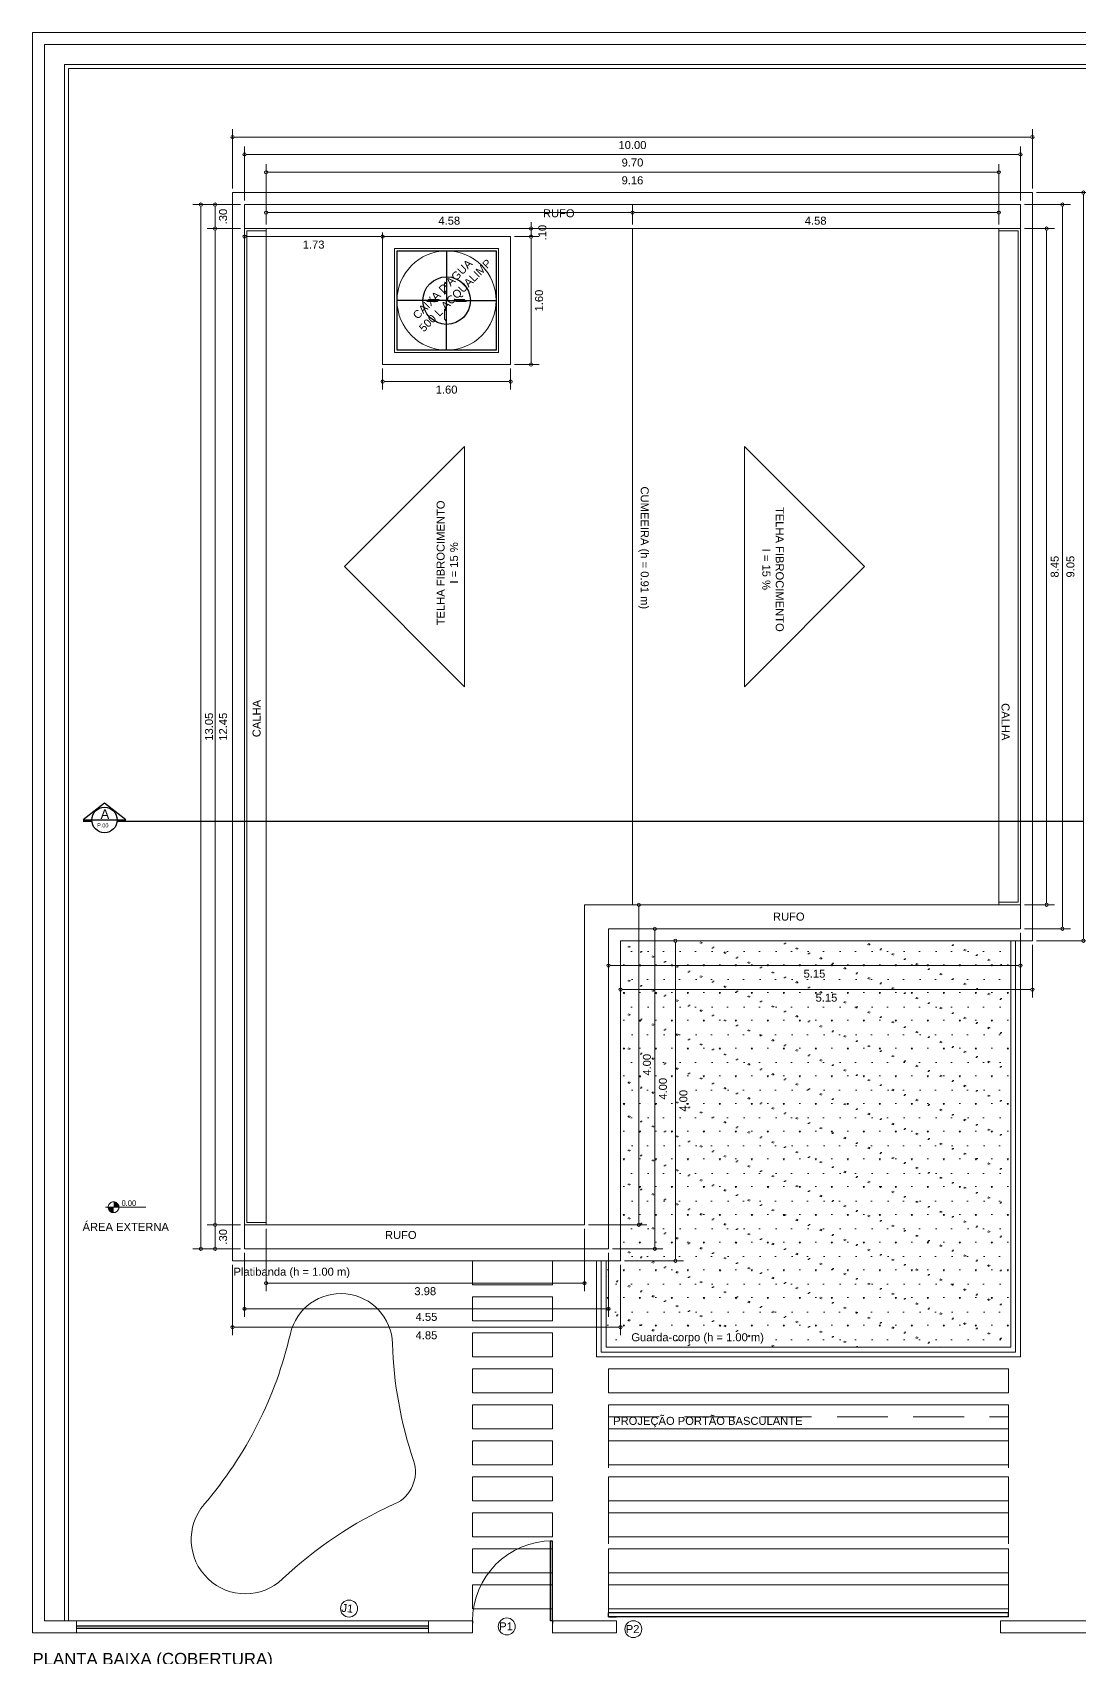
# Model space of a CAD drawing. Header units: millimetres. Extents: x 13 to 97.1, y 11.9 to 71.3.
# Drawn here: x 55.72 to 68.8, y 32.06 to 52.36 of the extents above; entities that cross this region are included whole.
import ezdxf

# ---------------------------------------------------------------- set-up
doc = ezdxf.new("R2010")
doc.units = ezdxf.units.MM
doc.linetypes.add('JIS_02_2.0', pattern=[3, 2, -1])
doc.linetypes.add('TRACEJADA', pattern=[19.05, 12.7, -6.35])
for name, color, linetype, lineweight in [('COTAS', 7, 'Continuous', 13), ('JANELA', 2, 'Continuous', 25), ('PEITORIL', 4, 'Continuous', 15), ('PORTA', 1, 'Continuous', 25), ('PORTAS', 1, 'Continuous', 25), ('PROJEÇÃO', 7, 'TRACEJADA', 15), ('TELHAS', 5, 'Continuous', 20), ('TEXTO AMBIENTE', 7, 'Continuous', 30), ('TEXTO TÍTULO', 7, 'Continuous', 40), ('TRAÇO FINO', 7, 'Continuous', 13)]:
    doc.layers.add(name, color=color, linetype=linetype, lineweight=lineweight)
doc.layers.add('LINHA DE CORTE', color=2, linetype='Continuous')
doc.styles.add('Annotative', font='arial.ttf')
doc.styles.get("Standard").update_dxf_attribs({"font": 'arial.ttf'})
doc.styles.add('STYLE2', font='stylu.ttf', dxfattribs={"height": 0.05})
doc.styles.add('STYLUS', font='stylu.ttf')
doc.dimstyles.new('Cota Projetos Arquitetônicos', dxfattribs={"dimtxt": 0.1, "dimasz": 0.04, "dimexe": 0.1, "dimexo": 0.05, "dimgap": 0.05, "dimtad": 4, "dimzin": 4, "dimdsep": 46, "dimtxsty": 'Standard', "dimblk": 'DOTBLANK', "dimcen": 0.09, "dimclrd": 7, "dimclre": 7, "dimclrt": 7, "dimadec": 0, "dimazin": 0, "dimtfac": 1, "dimtmove": 2, "dimatfit": 3, "dimfxl": 1, "dimtolj": 1, "dimtzin": 0, "dimlwd": 13, "dimlwe": 13, "dimarcsym": 0})

# ---------------------------------------------------------------- blocks, each defined once
blk = doc.blocks.new('símblo de nivel_PLANTA')
h = blk.add_hatch(color=256)
h.paths.add_polyline_path([(0, 0.331), (0, 0.264), (0.068, 0.264, 0.414214)])
h.paths.add_polyline_path([(0, 0.264), (-0.068, 0.264, 0.414214), (0, 0.196)])
for p, q in [((-0.1, 0.264), (0.403, 0.264)), ((-0.068, 0.264), (0.246, 0.264)), ((-0.068, 0.264), (0.246, 0.264))]:
    blk.add_line(p, q)
blk.add_circle((0, 0.264), 0.0675)
at = {"style": 'STYLUS'}
blk.add_text('0.00', height=0.07, dxfattribs=at).set_placement((0.101, 0.28))
blk = doc.blocks.new('_DotBlank')
at = {"color": 0, "linetype": 'ByBlock', "lineweight": -2}
blk.add_line((-0.5, 0), (-1, 0), dxfattribs=at)
blk.add_circle((0, 0), 0.5, dxfattribs=at)
blk = doc.blocks.new('*D368')
at = {"layer": 'COTAS', "color": 7, "linetype": 'Continuous', "lineweight": 13, "transparency": 16777216}
for p, q in [((68.266, 50.363), (68.952, 50.363)), ((68.852, 50.323), (68.852, 41.053)), ((68.266, 41.013), (68.952, 41.013))]:
    blk.add_line(p, q, dxfattribs=at)
at = {"layer": 'Defpoints', "color": 0, "transparency": 16777216}
for p in [(68.216, 50.363), (68.216, 41.013), (68.852, 41.013)]:
    blk.add_point(p, dxfattribs=at)
at = {"layer": 'COTAS', "color": 7, "lineweight": 13, "transparency": 16777216, "xscale": 0.04, "yscale": 0.04, "zscale": 0.04}
for p, rotation in [((68.852, 50.363), 90), ((68.852, 41.013), 270)]:
    blk.add_blockref('_DotBlank', p, dxfattribs=dict(at, rotation=rotation))
at = {"layer": 'COTAS', "color": 7, "transparency": 16777216, "insert": (68.953, 45.688), "char_height": 0.1, "attachment_point": 5, "rotation": 90}
blk.add_mtext('\\A1;9.35', dxfattribs=at)
blk = doc.blocks.new('*D369')
at = {"layer": 'COTAS', "color": 7, "linetype": 'Continuous', "lineweight": 13, "transparency": 16777216}
for p, q in [((68.116, 50.213), (68.69, 50.213)), ((68.59, 41.203), (68.59, 50.173)), ((68.116, 41.163), (68.69, 41.163))]:
    blk.add_line(p, q, dxfattribs=at)
at = {"layer": 'Defpoints', "color": 0, "transparency": 16777216}
for p in [(68.066, 50.213), (68.59, 50.213), (68.066, 41.163)]:
    blk.add_point(p, dxfattribs=at)
at = {"layer": 'COTAS', "color": 7, "lineweight": 13, "transparency": 16777216, "xscale": 0.04, "yscale": 0.04, "zscale": 0.04}
for p, rotation in [((68.59, 50.213), 90), ((68.59, 41.163), 270)]:
    blk.add_blockref('_DotBlank', p, dxfattribs=dict(at, rotation=rotation))
at = {"layer": 'COTAS', "color": 7, "transparency": 16777216, "insert": (68.691, 45.688), "char_height": 0.1, "attachment_point": 5, "rotation": 90}
blk.add_mtext('\\A1;9.05', dxfattribs=at)
blk = doc.blocks.new('*D370')
at = {"layer": 'COTAS', "color": 7, "linetype": 'Continuous', "lineweight": 13, "transparency": 16777216}
for p, q in [((58.636, 49.963), (58.636, 50.716)), ((58.676, 50.616), (67.756, 50.616)), ((67.796, 49.963), (67.796, 50.716))]:
    blk.add_line(p, q, dxfattribs=at)
at = {"layer": 'Defpoints', "color": 0, "transparency": 16777216}
for p in [(67.796, 50.616), (58.636, 49.913), (67.796, 49.913)]:
    blk.add_point(p, dxfattribs=at)
at = {"layer": 'COTAS', "color": 7, "lineweight": 13, "transparency": 16777216, "xscale": 0.04, "yscale": 0.04, "zscale": 0.04, "rotation": 180}
blk.add_blockref('_DotBlank', (58.636, 50.616), dxfattribs=at)
at = {"layer": 'COTAS', "color": 7, "lineweight": 13, "transparency": 16777216, "xscale": 0.04, "yscale": 0.04, "zscale": 0.04}
blk.add_blockref('_DotBlank', (67.796, 50.616), dxfattribs=at)
at = {"layer": 'COTAS', "color": 7, "transparency": 16777216, "insert": (63.216, 50.515), "char_height": 0.1, "attachment_point": 5}
blk.add_mtext('\\A1;9.16', dxfattribs=at)
blk = doc.blocks.new('*D371')
at = {"layer": 'COTAS', "color": 7, "linetype": 'Continuous', "lineweight": 13, "transparency": 16777216}
for p, q in [((58.366, 50.263), (58.366, 50.94)), ((68.026, 50.84), (58.406, 50.84)), ((68.066, 50.263), (68.066, 50.94))]:
    blk.add_line(p, q, dxfattribs=at)
at = {"layer": 'Defpoints', "color": 0, "transparency": 16777216}
for p in [(58.366, 50.84), (58.366, 50.213), (68.066, 50.213)]:
    blk.add_point(p, dxfattribs=at)
at = {"layer": 'COTAS', "color": 7, "lineweight": 13, "transparency": 16777216, "xscale": 0.04, "yscale": 0.04, "zscale": 0.04, "rotation": 180}
blk.add_blockref('_DotBlank', (58.366, 50.84), dxfattribs=at)
at = {"layer": 'COTAS', "color": 7, "lineweight": 13, "transparency": 16777216, "xscale": 0.04, "yscale": 0.04, "zscale": 0.04}
blk.add_blockref('_DotBlank', (68.066, 50.84), dxfattribs=at)
at = {"layer": 'COTAS', "color": 7, "transparency": 16777216, "insert": (63.216, 50.738), "char_height": 0.1, "attachment_point": 5}
blk.add_mtext('\\A1;9.70', dxfattribs=at)
blk = doc.blocks.new('*D372')
at = {"layer": 'COTAS', "color": 7, "linetype": 'Continuous', "lineweight": 13, "transparency": 16777216}
for p, q in [((58.216, 50.413), (58.216, 51.157)), ((58.256, 51.057), (68.176, 51.057)), ((68.216, 50.413), (68.216, 51.157))]:
    blk.add_line(p, q, dxfattribs=at)
at = {"layer": 'Defpoints', "color": 0, "transparency": 16777216}
for p in [(68.216, 51.057), (58.216, 50.363), (68.216, 50.363)]:
    blk.add_point(p, dxfattribs=at)
at = {"layer": 'COTAS', "color": 7, "lineweight": 13, "transparency": 16777216, "xscale": 0.04, "yscale": 0.04, "zscale": 0.04, "rotation": 180}
blk.add_blockref('_DotBlank', (58.216, 51.057), dxfattribs=at)
at = {"layer": 'COTAS', "color": 7, "lineweight": 13, "transparency": 16777216, "xscale": 0.04, "yscale": 0.04, "zscale": 0.04}
blk.add_blockref('_DotBlank', (68.216, 51.057), dxfattribs=at)
at = {"layer": 'COTAS', "color": 7, "transparency": 16777216, "insert": (63.216, 50.956), "char_height": 0.1, "attachment_point": 5}
blk.add_mtext('\\A1;10.00', dxfattribs=at)
blk = doc.blocks.new('*D373')
at = {"layer": 'COTAS', "color": 7, "linetype": 'Continuous', "lineweight": 13, "transparency": 16777216}
for p, q in [((58.316, 50.213), (57.898, 50.213)), ((57.998, 49.953), (57.998, 50.173)), ((58.316, 49.913), (57.898, 49.913))]:
    blk.add_line(p, q, dxfattribs=at)
at = {"layer": 'Defpoints', "color": 0, "transparency": 16777216}
for p in [(57.998, 50.213), (58.366, 50.213), (58.366, 49.913)]:
    blk.add_point(p, dxfattribs=at)
at = {"layer": 'COTAS', "color": 7, "lineweight": 13, "transparency": 16777216, "xscale": 0.04, "yscale": 0.04, "zscale": 0.04}
for p, rotation in [((57.998, 50.213), 90), ((57.998, 49.913), 270)]:
    blk.add_blockref('_DotBlank', p, dxfattribs=dict(at, rotation=rotation))
at = {"layer": 'COTAS', "color": 7, "transparency": 16777216, "insert": (58.099, 50.063), "char_height": 0.1, "attachment_point": 5, "rotation": 90}
blk.add_mtext('\\A1;.30', dxfattribs=at)
blk = doc.blocks.new('*D374')
at = {"layer": 'COTAS', "color": 7, "linetype": 'Continuous', "lineweight": 13, "transparency": 16777216}
for p, q in [((58.316, 50.213), (57.721, 50.213)), ((57.821, 50.173), (57.821, 37.203)), ((58.316, 37.163), (57.721, 37.163))]:
    blk.add_line(p, q, dxfattribs=at)
at = {"layer": 'Defpoints', "color": 0, "transparency": 16777216}
for p in [(58.366, 50.213), (57.821, 37.163), (58.366, 37.163)]:
    blk.add_point(p, dxfattribs=at)
at = {"layer": 'COTAS', "color": 7, "lineweight": 13, "transparency": 16777216, "xscale": 0.04, "yscale": 0.04, "zscale": 0.04}
for p, rotation in [((57.821, 50.213), 90), ((57.821, 37.163), 270)]:
    blk.add_blockref('_DotBlank', p, dxfattribs=dict(at, rotation=rotation))
at = {"layer": 'COTAS', "color": 7, "transparency": 16777216, "insert": (57.923, 43.688), "char_height": 0.1, "attachment_point": 5, "rotation": 90}
blk.add_mtext('\\A1;13.05', dxfattribs=at)
blk = doc.blocks.new('*D375')
at = {"layer": 'COTAS', "color": 7, "linetype": 'Continuous', "lineweight": 13, "transparency": 16777216}
for p, q in [((58.316, 49.913), (57.898, 49.913)), ((57.998, 49.873), (57.998, 37.503)), ((58.316, 37.463), (57.898, 37.463))]:
    blk.add_line(p, q, dxfattribs=at)
at = {"layer": 'Defpoints', "color": 0, "transparency": 16777216}
for p in [(58.366, 49.913), (57.998, 37.463), (58.366, 37.463)]:
    blk.add_point(p, dxfattribs=at)
at = {"layer": 'COTAS', "color": 7, "lineweight": 13, "transparency": 16777216, "xscale": 0.04, "yscale": 0.04, "zscale": 0.04}
for p, rotation in [((57.998, 49.913), 90), ((57.998, 37.463), 270)]:
    blk.add_blockref('_DotBlank', p, dxfattribs=dict(at, rotation=rotation))
at = {"layer": 'COTAS', "color": 7, "transparency": 16777216, "insert": (58.099, 43.688), "char_height": 0.1, "attachment_point": 5, "rotation": 90}
blk.add_mtext('\\A1;12.45', dxfattribs=at)
blk = doc.blocks.new('*D376')
at = {"layer": 'COTAS', "color": 7, "linetype": 'Continuous', "lineweight": 13, "transparency": 16777216}
for p, q in [((58.316, 37.463), (57.898, 37.463)), ((57.998, 37.423), (57.998, 37.203)), ((58.316, 37.163), (57.898, 37.163))]:
    blk.add_line(p, q, dxfattribs=at)
at = {"layer": 'Defpoints', "color": 0, "transparency": 16777216}
for p in [(58.366, 37.463), (57.998, 37.163), (58.366, 37.163)]:
    blk.add_point(p, dxfattribs=at)
at = {"layer": 'COTAS', "color": 7, "lineweight": 13, "transparency": 16777216, "xscale": 0.04, "yscale": 0.04, "zscale": 0.04}
for p, rotation in [((57.998, 37.463), 90), ((57.998, 37.163), 270)]:
    blk.add_blockref('_DotBlank', p, dxfattribs=dict(at, rotation=rotation))
at = {"layer": 'COTAS', "color": 7, "transparency": 16777216, "insert": (58.099, 37.313), "char_height": 0.1, "attachment_point": 5, "rotation": 90}
blk.add_mtext('\\A1;.30', dxfattribs=at)
blk = doc.blocks.new('*D377')
at = {"layer": 'COTAS', "color": 7, "linetype": 'Continuous', "lineweight": 13, "transparency": 16777216}
for p, q in [((58.636, 37.413), (58.636, 36.634)), ((62.616, 37.413), (62.616, 36.634)), ((58.676, 36.734), (62.576, 36.734))]:
    blk.add_line(p, q, dxfattribs=at)
at = {"layer": 'Defpoints', "color": 0, "transparency": 16777216}
for p in [(58.636, 37.463), (62.616, 37.463), (62.616, 36.734)]:
    blk.add_point(p, dxfattribs=at)
at = {"layer": 'COTAS', "color": 7, "lineweight": 13, "transparency": 16777216, "xscale": 0.04, "yscale": 0.04, "zscale": 0.04, "rotation": 180}
blk.add_blockref('_DotBlank', (58.636, 36.734), dxfattribs=at)
at = {"layer": 'COTAS', "color": 7, "lineweight": 13, "transparency": 16777216, "xscale": 0.04, "yscale": 0.04, "zscale": 0.04}
blk.add_blockref('_DotBlank', (62.616, 36.734), dxfattribs=at)
at = {"layer": 'COTAS', "color": 7, "transparency": 16777216, "insert": (60.626, 36.633), "char_height": 0.1, "attachment_point": 5}
blk.add_mtext('\\A1;3.98', dxfattribs=at)
blk = doc.blocks.new('*D378')
at = {"layer": 'COTAS', "color": 7, "linetype": 'Continuous', "lineweight": 13, "transparency": 16777216}
for p, q in [((58.366, 37.113), (58.366, 36.313)), ((62.916, 37.113), (62.916, 36.313)), ((58.406, 36.413), (62.876, 36.413))]:
    blk.add_line(p, q, dxfattribs=at)
at = {"layer": 'Defpoints', "color": 0, "transparency": 16777216}
for p in [(58.366, 37.163), (62.916, 37.163), (62.916, 36.413)]:
    blk.add_point(p, dxfattribs=at)
at = {"layer": 'COTAS', "color": 7, "lineweight": 13, "transparency": 16777216, "xscale": 0.04, "yscale": 0.04, "zscale": 0.04, "rotation": 180}
blk.add_blockref('_DotBlank', (58.366, 36.413), dxfattribs=at)
at = {"layer": 'COTAS', "color": 7, "lineweight": 13, "transparency": 16777216, "xscale": 0.04, "yscale": 0.04, "zscale": 0.04}
blk.add_blockref('_DotBlank', (62.916, 36.413), dxfattribs=at)
at = {"layer": 'COTAS', "color": 7, "transparency": 16777216, "insert": (60.641, 36.312), "char_height": 0.1, "attachment_point": 5}
blk.add_mtext('\\A1;4.55', dxfattribs=at)
blk = doc.blocks.new('*D379')
at = {"layer": 'COTAS', "color": 7, "linetype": 'Continuous', "lineweight": 13, "transparency": 16777216}
for p, q in [((58.216, 36.963), (58.216, 36.083)), ((63.066, 36.963), (63.066, 36.083)), ((58.256, 36.183), (63.026, 36.183))]:
    blk.add_line(p, q, dxfattribs=at)
at = {"layer": 'Defpoints', "color": 0, "transparency": 16777216}
for p in [(58.216, 37.013), (63.066, 37.013), (63.066, 36.183)]:
    blk.add_point(p, dxfattribs=at)
at = {"layer": 'COTAS', "color": 7, "lineweight": 13, "transparency": 16777216, "xscale": 0.04, "yscale": 0.04, "zscale": 0.04, "rotation": 180}
blk.add_blockref('_DotBlank', (58.216, 36.183), dxfattribs=at)
at = {"layer": 'COTAS', "color": 7, "lineweight": 13, "transparency": 16777216, "xscale": 0.04, "yscale": 0.04, "zscale": 0.04}
blk.add_blockref('_DotBlank', (63.066, 36.183), dxfattribs=at)
at = {"layer": 'COTAS', "color": 7, "transparency": 16777216, "insert": (60.641, 36.082), "char_height": 0.1, "attachment_point": 5}
blk.add_mtext('\\A1;4.85', dxfattribs=at)
blk = doc.blocks.new('*D380')
at = {"layer": 'COTAS', "color": 7, "linetype": 'Continuous', "lineweight": 13, "transparency": 16777216}
for p, q in [((62.666, 41.463), (63.396, 41.463)), ((63.296, 41.423), (63.296, 37.503)), ((62.666, 37.463), (63.396, 37.463))]:
    blk.add_line(p, q, dxfattribs=at)
at = {"layer": 'Defpoints', "color": 0, "transparency": 16777216}
for p in [(62.616, 41.463), (62.616, 37.463), (63.296, 37.463)]:
    blk.add_point(p, dxfattribs=at)
at = {"layer": 'COTAS', "color": 7, "lineweight": 13, "transparency": 16777216, "xscale": 0.04, "yscale": 0.04, "zscale": 0.04}
for p, rotation in [((63.296, 41.463), 90), ((63.296, 37.463), 270)]:
    blk.add_blockref('_DotBlank', p, dxfattribs=dict(at, rotation=rotation))
at = {"layer": 'COTAS', "color": 7, "transparency": 16777216, "insert": (63.397, 39.463), "char_height": 0.1, "attachment_point": 5, "rotation": 90}
blk.add_mtext('\\A1;4.00', dxfattribs=at)
blk = doc.blocks.new('*D381')
at = {"layer": 'COTAS', "color": 7, "linetype": 'Continuous', "lineweight": 13, "transparency": 16777216}
for p, q in [((62.966, 41.163), (63.596, 41.163)), ((63.496, 41.123), (63.496, 37.203)), ((62.966, 37.163), (63.596, 37.163))]:
    blk.add_line(p, q, dxfattribs=at)
at = {"layer": 'Defpoints', "color": 0, "transparency": 16777216}
for p in [(62.916, 41.163), (62.916, 37.163), (63.496, 37.163)]:
    blk.add_point(p, dxfattribs=at)
at = {"layer": 'COTAS', "color": 7, "lineweight": 13, "transparency": 16777216, "xscale": 0.04, "yscale": 0.04, "zscale": 0.04}
for p, rotation in [((63.496, 41.163), 90), ((63.496, 37.163), 270)]:
    blk.add_blockref('_DotBlank', p, dxfattribs=dict(at, rotation=rotation))
at = {"layer": 'COTAS', "color": 7, "transparency": 16777216, "insert": (63.597, 39.163), "char_height": 0.1, "attachment_point": 5, "rotation": 90}
blk.add_mtext('\\A1;4.00', dxfattribs=at)
blk = doc.blocks.new('*D382')
at = {"layer": 'COTAS', "color": 7, "linetype": 'Continuous', "lineweight": 13, "transparency": 16777216}
for p, q in [((63.116, 41.013), (63.852, 41.013)), ((63.752, 40.973), (63.752, 37.053)), ((63.116, 37.013), (63.852, 37.013))]:
    blk.add_line(p, q, dxfattribs=at)
at = {"layer": 'Defpoints', "color": 0, "transparency": 16777216}
for p in [(63.066, 41.013), (63.066, 37.013), (63.752, 37.013)]:
    blk.add_point(p, dxfattribs=at)
at = {"layer": 'COTAS', "color": 7, "lineweight": 13, "transparency": 16777216, "xscale": 0.04, "yscale": 0.04, "zscale": 0.04}
for p, rotation in [((63.752, 41.013), 90), ((63.752, 37.013), 270)]:
    blk.add_blockref('_DotBlank', p, dxfattribs=dict(at, rotation=rotation))
at = {"layer": 'COTAS', "color": 7, "transparency": 16777216, "insert": (63.853, 39.013), "char_height": 0.1, "attachment_point": 5, "rotation": 90}
blk.add_mtext('\\A1;4.00', dxfattribs=at)
blk = doc.blocks.new('*D383')
at = {"layer": 'COTAS', "color": 7, "linetype": 'Continuous', "lineweight": 13, "transparency": 16777216}
for p, q in [((62.916, 41.113), (62.916, 40.602)), ((68.066, 41.113), (68.066, 40.602)), ((62.956, 40.702), (68.026, 40.702))]:
    blk.add_line(p, q, dxfattribs=at)
at = {"layer": 'Defpoints', "color": 0, "transparency": 16777216}
for p in [(62.916, 41.163), (68.066, 41.163), (68.066, 40.702)]:
    blk.add_point(p, dxfattribs=at)
at = {"layer": 'COTAS', "color": 7, "lineweight": 13, "transparency": 16777216, "xscale": 0.04, "yscale": 0.04, "zscale": 0.04, "rotation": 180}
blk.add_blockref('_DotBlank', (62.916, 40.702), dxfattribs=at)
at = {"layer": 'COTAS', "color": 7, "lineweight": 13, "transparency": 16777216, "xscale": 0.04, "yscale": 0.04, "zscale": 0.04}
blk.add_blockref('_DotBlank', (68.066, 40.702), dxfattribs=at)
at = {"layer": 'COTAS', "color": 7, "transparency": 16777216, "insert": (65.491, 40.601), "char_height": 0.1, "attachment_point": 5}
blk.add_mtext('\\A1;5.15', dxfattribs=at)
blk = doc.blocks.new('*D384')
at = {"layer": 'COTAS', "color": 7, "linetype": 'Continuous', "lineweight": 13, "transparency": 16777216}
for p, q in [((63.066, 40.963), (63.066, 40.302)), ((68.216, 40.963), (68.216, 40.302)), ((63.106, 40.402), (68.176, 40.402))]:
    blk.add_line(p, q, dxfattribs=at)
at = {"layer": 'Defpoints', "color": 0, "transparency": 16777216}
for p in [(63.066, 41.013), (68.216, 41.013), (68.216, 40.402)]:
    blk.add_point(p, dxfattribs=at)
at = {"layer": 'COTAS', "color": 7, "lineweight": 13, "transparency": 16777216, "xscale": 0.04, "yscale": 0.04, "zscale": 0.04, "rotation": 180}
blk.add_blockref('_DotBlank', (63.066, 40.402), dxfattribs=at)
at = {"layer": 'COTAS', "color": 7, "lineweight": 13, "transparency": 16777216, "xscale": 0.04, "yscale": 0.04, "zscale": 0.04}
blk.add_blockref('_DotBlank', (68.216, 40.402), dxfattribs=at)
at = {"layer": 'COTAS', "color": 7, "transparency": 16777216, "insert": (65.641, 40.301), "char_height": 0.1, "attachment_point": 5}
blk.add_mtext('\\A1;5.15', dxfattribs=at)
blk = doc.blocks.new('*D385')
at = {"layer": 'COTAS', "color": 7, "linetype": 'Continuous', "lineweight": 13, "transparency": 16777216}
for p, q in [((68.116, 49.913), (68.493, 49.913)), ((68.393, 41.503), (68.393, 49.873)), ((68.116, 41.463), (68.493, 41.463))]:
    blk.add_line(p, q, dxfattribs=at)
at = {"layer": 'Defpoints', "color": 0, "transparency": 16777216}
for p in [(68.066, 49.913), (68.393, 49.913), (68.066, 41.463)]:
    blk.add_point(p, dxfattribs=at)
at = {"layer": 'COTAS', "color": 7, "lineweight": 13, "transparency": 16777216, "xscale": 0.04, "yscale": 0.04, "zscale": 0.04}
for p, rotation in [((68.393, 49.913), 90), ((68.393, 41.463), 270)]:
    blk.add_blockref('_DotBlank', p, dxfattribs=dict(at, rotation=rotation))
at = {"layer": 'COTAS', "color": 7, "transparency": 16777216, "insert": (68.494, 45.688), "char_height": 0.1, "attachment_point": 5, "rotation": 90}
blk.add_mtext('\\A1;8.45', dxfattribs=at)
blk = doc.blocks.new('*D386')
at = {"layer": 'COTAS', "color": 7, "linetype": 'Continuous', "lineweight": 13, "transparency": 16777216}
for p, q in [((63.216, 49.963), (63.216, 50.212)), ((67.796, 49.963), (67.796, 50.212)), ((63.256, 50.112), (67.756, 50.112))]:
    blk.add_line(p, q, dxfattribs=at)
at = {"layer": 'Defpoints', "color": 0, "transparency": 16777216}
for p in [(67.796, 50.112), (63.216, 49.913), (67.796, 49.913)]:
    blk.add_point(p, dxfattribs=at)
at = {"layer": 'COTAS', "color": 7, "lineweight": 13, "transparency": 16777216, "xscale": 0.04, "yscale": 0.04, "zscale": 0.04, "rotation": 180}
blk.add_blockref('_DotBlank', (63.216, 50.112), dxfattribs=at)
at = {"layer": 'COTAS', "color": 7, "lineweight": 13, "transparency": 16777216, "xscale": 0.04, "yscale": 0.04, "zscale": 0.04}
blk.add_blockref('_DotBlank', (67.796, 50.112), dxfattribs=at)
at = {"layer": 'COTAS', "color": 7, "transparency": 16777216, "insert": (65.506, 50.011), "char_height": 0.1, "attachment_point": 5}
blk.add_mtext('\\A1;4.58', dxfattribs=at)
blk = doc.blocks.new('*D387')
at = {"layer": 'COTAS', "color": 7, "linetype": 'Continuous', "lineweight": 13, "transparency": 16777216}
for p, q in [((58.636, 49.963), (58.636, 50.212)), ((63.216, 49.963), (63.216, 50.212)), ((63.176, 50.112), (58.676, 50.112))]:
    blk.add_line(p, q, dxfattribs=at)
at = {"layer": 'Defpoints', "color": 0, "transparency": 16777216}
for p in [(58.636, 50.112), (58.636, 49.913), (63.216, 49.913)]:
    blk.add_point(p, dxfattribs=at)
at = {"layer": 'COTAS', "color": 7, "lineweight": 13, "transparency": 16777216, "xscale": 0.04, "yscale": 0.04, "zscale": 0.04, "rotation": 180}
blk.add_blockref('_DotBlank', (58.636, 50.112), dxfattribs=at)
at = {"layer": 'COTAS', "color": 7, "lineweight": 13, "transparency": 16777216, "xscale": 0.04, "yscale": 0.04, "zscale": 0.04}
blk.add_blockref('_DotBlank', (63.216, 50.112), dxfattribs=at)
at = {"layer": 'COTAS', "color": 7, "transparency": 16777216, "insert": (60.926, 50.011), "char_height": 0.1, "attachment_point": 5}
blk.add_mtext('\\A1;4.58', dxfattribs=at)
blk = doc.blocks.new('*D429')
at = {"layer": 'Defpoints', "color": 0, "transparency": 16777216}
for p in [(60.093, 48.213), (61.693, 48.213), (61.693, 48.001)]:
    blk.add_point(p, dxfattribs=at)
at = {"layer": 'TRAÇO FINO', "color": 7, "linetype": 'Continuous', "lineweight": 13, "transparency": 16777216}
for p, q in [((60.093, 48.163), (60.093, 47.901)), ((61.693, 48.163), (61.693, 47.901)), ((60.133, 48.001), (61.653, 48.001))]:
    blk.add_line(p, q, dxfattribs=at)
at = {"layer": 'TRAÇO FINO', "color": 7, "lineweight": 13, "transparency": 16777216, "xscale": 0.04, "yscale": 0.04, "zscale": 0.04, "rotation": 180}
blk.add_blockref('_DotBlank', (60.093, 48.001), dxfattribs=at)
at = {"layer": 'TRAÇO FINO', "color": 7, "lineweight": 13, "transparency": 16777216, "xscale": 0.04, "yscale": 0.04, "zscale": 0.04}
blk.add_blockref('_DotBlank', (61.693, 48.001), dxfattribs=at)
at = {"layer": 'TRAÇO FINO', "color": 7, "transparency": 16777216, "insert": (60.893, 47.9), "char_height": 0.1, "attachment_point": 5}
blk.add_mtext('\\A1;1.60', dxfattribs=at)
blk = doc.blocks.new('*D430')
at = {"layer": 'Defpoints', "color": 0, "transparency": 16777216}
for p in [(61.693, 49.813), (61.693, 48.213), (61.948, 48.213)]:
    blk.add_point(p, dxfattribs=at)
at = {"layer": 'TRAÇO FINO', "color": 7, "linetype": 'Continuous', "lineweight": 13, "transparency": 16777216}
for p, q in [((61.743, 49.813), (62.048, 49.813)), ((61.948, 49.773), (61.948, 48.253)), ((61.743, 48.213), (62.048, 48.213))]:
    blk.add_line(p, q, dxfattribs=at)
at = {"layer": 'TRAÇO FINO', "color": 7, "lineweight": 13, "transparency": 16777216, "xscale": 0.04, "yscale": 0.04, "zscale": 0.04}
for p, rotation in [((61.948, 49.813), 90), ((61.948, 48.213), 270)]:
    blk.add_blockref('_DotBlank', p, dxfattribs=dict(at, rotation=rotation))
at = {"layer": 'TRAÇO FINO', "color": 7, "transparency": 16777216, "insert": (62.049, 49.013), "char_height": 0.1, "attachment_point": 5, "rotation": 90}
blk.add_mtext('\\A1;1.60', dxfattribs=at)
blk = doc.blocks.new('*D431')
at = {"layer": 'Defpoints', "color": 0, "transparency": 16777216}
for p in [(61.693, 49.913), (61.693, 49.813), (61.948, 49.913)]:
    blk.add_point(p, dxfattribs=at)
at = {"layer": 'TRAÇO FINO', "color": 7, "linetype": 'Continuous', "lineweight": 13, "transparency": 16777216}
for p, q in [((61.948, 49.953), (61.948, 49.993)), ((61.743, 49.913), (62.048, 49.913)), ((61.743, 49.813), (62.048, 49.813)), ((61.948, 49.813), (61.948, 49.913)), ((61.948, 49.773), (61.948, 49.733))]:
    blk.add_line(p, q, dxfattribs=at)
at = {"layer": 'TRAÇO FINO', "color": 7, "lineweight": 13, "transparency": 16777216, "xscale": 0.04, "yscale": 0.04, "zscale": 0.04}
for p, rotation in [((61.948, 49.913), 270), ((61.948, 49.813), 90)]:
    blk.add_blockref('_DotBlank', p, dxfattribs=dict(at, rotation=rotation))
at = {"layer": 'TRAÇO FINO', "color": 7, "transparency": 16777216, "insert": (62.09, 49.863), "char_height": 0.1, "attachment_point": 5, "rotation": 90}
blk.add_mtext('\\A1;.10', dxfattribs=at)
blk = doc.blocks.new('*D435')
at = {"layer": 'COTAS', "color": 7, "linetype": 'Continuous', "lineweight": 13, "transparency": 16777216}
for p, q in [((58.366, 49.863), (58.366, 49.713)), ((58.406, 49.813), (60.053, 49.813)), ((60.093, 49.863), (60.093, 49.713))]:
    blk.add_line(p, q, dxfattribs=at)
at = {"layer": 'Defpoints', "color": 0, "transparency": 16777216}
for p in [(58.366, 49.913), (60.093, 49.913), (60.093, 49.813)]:
    blk.add_point(p, dxfattribs=at)
at = {"layer": 'COTAS', "color": 7, "lineweight": 13, "transparency": 16777216, "xscale": 0.04, "yscale": 0.04, "zscale": 0.04, "rotation": 180}
blk.add_blockref('_DotBlank', (58.366, 49.813), dxfattribs=at)
at = {"layer": 'COTAS', "color": 7, "lineweight": 13, "transparency": 16777216, "xscale": 0.04, "yscale": 0.04, "zscale": 0.04}
blk.add_blockref('_DotBlank', (60.093, 49.813), dxfattribs=at)
at = {"layer": 'COTAS', "color": 7, "transparency": 16777216, "insert": (59.23, 49.712), "char_height": 0.1, "attachment_point": 5}
blk.add_mtext('\\A1;1.73', dxfattribs=at)

msp = doc.modelspace()

# ---------------------------------------------------------------- hatches: boundary and pattern name
at = {"layer": 'COTAS'}
h = msp.add_hatch(dxfattribs=at)
h.set_pattern_fill('031', color=256, scale=0.1, pattern_type=2)
h.set_pattern_definition([(337.5, (0.81888, -1.1106), (-2e-10, -0.424264), [0.025, -0.1498588, 0, -0.1495883]), (337.5, (0.80888, -1.1206), (-2e-10, -0.424264), [0.025, -0.1498588, 0, -0.1495883]), (60, (0.70888, -1.2206), (-0.2, 0.3464102), [0.01875, -0.190625, 0, -0.190625]), (120, (0.70888, -1.2206), (-0.4, 8e-10), [0.01875, -0.190625, 0, -0.190625]), (0, (0.6995, -1.20437), (0.2, 0.3464102), [0.01875, -0.190625, 0, -0.190625])])
h.paths.add_polyline_path([(63.066, 37.013), (62.886, 37.013), (62.886, 35.933), (62.916, 35.933), (67.916, 35.933), (67.946, 35.933), (67.946, 41.013), (63.066, 41.013)])

# ---------------------------------------------------------------- linework, layer by layer
for points in [[(60.273, 49.633), (61.513, 49.633), (61.513, 48.393), (60.273, 48.393)], [(60.273, 49.633), (60.893, 49.633), (60.893, 49.013), (60.273, 49.013)], [(61.513, 48.393), (60.893, 48.393), (60.893, 49.013), (61.513, 49.013)]]:
    msp.add_lwpolyline(points, close=True)
for p, q in [((61.216, 32.513), (61.216, 32.363)), ((62.216, 32.363), (62.216, 32.513)), ((63.016, 32.363), (62.216, 32.363))]:
    msp.add_line(p, q, dxfattribs=at)
for centre in [(59.673, 32.667), (61.645, 32.444), (63.227, 32.41)]:
    msp.add_circle(centre, 0.106, dxfattribs=at)
at = {"layer": 'JANELA'}
for p, q in [((56.266, 32.453), (60.666, 32.453)), ((56.266, 32.423), (60.666, 32.423))]:
    msp.add_line(p, q, dxfattribs=at)
at = {"layer": 'LINHA DE CORTE'}
for p, q in [((56.616, 42.733), (56.351, 42.522)), ((56.881, 42.522), (56.616, 42.733)), ((56.351, 42.522), (56.775, 42.522)), ((56.351, 42.508), (56.458, 42.508)), ((56.774, 42.508), (56.984, 42.508)), ((56.775, 42.522), (56.881, 42.522)), ((56.984, 42.508), (68.852, 42.508))]:
    msp.add_line(p, q, dxfattribs=at)
msp.add_circle((56.616, 42.522), 0.159, dxfattribs=at)
at = {"layer": 'PEITORIL'}
for p, q in [((67.946, 35.933), (67.946, 41.013)), ((68.006, 35.873), (68.006, 41.013)), ((62.826, 35.873), (62.826, 37.013)), ((62.886, 35.933), (62.886, 37.013)), ((62.826, 35.873), (62.916, 35.873)), ((62.886, 35.933), (62.916, 35.933)), ((62.916, 35.933), (67.916, 35.933)), ((62.916, 35.873), (67.916, 35.873)), ((67.916, 35.933), (67.946, 35.933)), ((67.916, 35.873), (68.006, 35.873)), ((56.266, 32.513), (60.666, 32.513)), ((56.266, 32.363), (60.666, 32.363))]:
    msp.add_line(p, q, dxfattribs=at)
at = {"layer": 'PORTA', "color": 1}
for p, q in [((67.916, 32.613), (62.916, 32.613)), ((62.916, 32.563), (62.916, 32.613)), ((62.916, 32.563), (63.016, 32.563)), ((67.916, 32.563), (62.916, 32.563)), ((67.916, 32.563), (67.916, 32.613))]:
    msp.add_line(p, q, dxfattribs=at)
at = {"layer": 'PORTAS'}
for p, q in [((62.186, 33.513), (62.186, 32.513)), ((62.186, 33.513), (62.216, 33.513)), ((62.216, 32.513), (62.216, 33.513)), ((61.216, 32.513), (61.216, 32.483)), ((62.216, 32.513), (62.186, 32.513)), ((62.216, 32.513), (62.216, 32.483)), ((62.216, 32.513), (62.216, 32.483)), ((62.221, 32.363), (62.211, 32.363))]:
    msp.add_line(p, q, dxfattribs=at)
at = {"layer": 'PROJEÇÃO', "ltscale": 0.05}
for p, q in [((62.916, 35.063), (62.916, 32.563)), ((62.916, 35.063), (67.916, 35.063)), ((67.916, 35.063), (67.916, 32.563))]:
    msp.add_line(p, q, dxfattribs=at)
at = {"layer": 'PROJEÇÃO'}
msp.add_arc((62.216, 32.513), 1, 90, 180, dxfattribs=at)
at = {"layer": 'TELHAS'}
for p, q in [((63.216, 49.913), (63.216, 41.463)), ((62.616, 41.463), (68.066, 41.463)), ((62.616, 37.463), (62.616, 41.463)), ((58.366, 37.463), (62.616, 37.463))]:
    msp.add_line(p, q, dxfattribs=at)
for points in [[(58.636, 37.463), (58.636, 49.913)], [(58.666, 49.913), (62.616, 49.913)], [(67.796, 49.913), (67.796, 41.463)]]:
    msp.add_lwpolyline(points, dxfattribs=at)
at = {"layer": 'TRAÇO FINO'}
for p, q in [((55.716, 32.363), (55.716, 52.363)), ((70.716, 52.363), (55.716, 52.363)), ((55.866, 32.513), (55.866, 52.213)), ((70.566, 52.213), (55.866, 52.213)), ((56.116, 32.513), (56.116, 51.963)), ((70.316, 51.963), (56.116, 51.963)), ((56.166, 32.513), (56.166, 51.913)), ((70.266, 51.913), (56.166, 51.913)), ((68.066, 49.913), (58.366, 49.913)), ((58.396, 49.883), (58.636, 49.883)), ((68.036, 49.883), (67.796, 49.883)), ((60.893, 49.248), (60.866, 49.221)), ((60.866, 49.221), (60.866, 49.092)), ((60.893, 49.248), (60.893, 49.119)), ((60.645, 49), (60.672, 49.027)), ((60.645, 49), (60.773, 49)), ((60.672, 49.027), (60.8, 49.027)), ((60.773, 49), (60.8, 49.027)), ((60.893, 49.119), (60.866, 49.092)), ((61.114, 49.027), (60.986, 49.027)), ((61.013, 49), (60.986, 49.027)), ((61.141, 49), (61.013, 49)), ((61.141, 49), (61.114, 49.027)), ((60.866, 48.779), (60.866, 48.907)), ((60.893, 48.88), (60.866, 48.907)), ((60.893, 48.752), (60.866, 48.779)), ((60.893, 48.752), (60.893, 48.88)), ((61.116, 47.188), (59.616, 45.688)), ((61.116, 47.188), (61.116, 44.188)), ((66.116, 45.688), (64.616, 47.188)), ((64.616, 47.188), (64.616, 44.188)), ((59.616, 45.688), (61.116, 44.188)), ((64.616, 44.188), (66.116, 45.688)), ((67.796, 41.493), (68.036, 41.493)), ((68.066, 35.813), (68.066, 41.013)), ((58.396, 37.493), (58.636, 37.493)), ((62.216, 37.013), (61.216, 37.013)), ((61.216, 37.013), (61.216, 36.713)), ((62.216, 37.013), (62.216, 36.713)), ((62.766, 35.813), (62.766, 37.013)), ((62.216, 36.713), (61.216, 36.713)), ((62.216, 36.563), (61.216, 36.563)), ((61.216, 36.563), (61.216, 36.263)), ((62.216, 36.563), (62.216, 36.263)), ((62.216, 36.263), (61.216, 36.263)), ((62.216, 36.113), (61.216, 36.113)), ((61.216, 36.113), (61.216, 35.813)), ((62.216, 36.113), (62.216, 35.813)), ((62.216, 35.813), (61.216, 35.813)), ((62.766, 35.813), (62.916, 35.813)), ((62.916, 35.813), (67.916, 35.813)), ((67.916, 35.813), (68.066, 35.813)), ((62.216, 35.663), (61.216, 35.663)), ((61.216, 35.663), (61.216, 35.363)), ((62.216, 35.663), (62.216, 35.363)), ((62.916, 35.663), (67.916, 35.663)), ((62.916, 35.663), (62.916, 35.363)), ((67.916, 35.663), (67.916, 35.363)), ((62.216, 35.363), (61.216, 35.363)), ((62.916, 35.363), (67.916, 35.363)), ((62.216, 35.213), (61.216, 35.213)), ((61.216, 35.213), (61.216, 34.913)), ((62.216, 35.213), (62.216, 34.913)), ((62.916, 35.213), (67.916, 35.213)), ((62.916, 35.213), (62.916, 34.913)), ((67.916, 35.213), (67.916, 34.913)), ((62.216, 34.913), (61.216, 34.913)), ((62.216, 34.763), (61.216, 34.763)), ((61.216, 34.763), (61.216, 34.463)), ((62.216, 34.763), (62.216, 34.463)), ((62.916, 34.913), (67.916, 34.913)), ((62.916, 34.763), (67.916, 34.763)), ((62.916, 34.763), (62.916, 34.463)), ((67.916, 34.763), (67.916, 34.463)), ((62.216, 34.463), (61.216, 34.463)), ((62.916, 34.463), (67.916, 34.463)), ((62.216, 34.313), (61.216, 34.313)), ((61.216, 34.313), (61.216, 34.013)), ((62.216, 34.313), (62.216, 34.013)), ((62.916, 34.313), (67.916, 34.313)), ((62.916, 34.313), (62.916, 34.013)), ((67.916, 34.313), (67.916, 34.013)), ((62.216, 34.013), (61.216, 34.013)), ((62.916, 34.013), (67.916, 34.013)), ((62.216, 33.863), (61.216, 33.863)), ((61.216, 33.863), (61.216, 33.563)), ((62.216, 33.863), (62.216, 33.563)), ((62.916, 33.863), (67.916, 33.863)), ((62.916, 33.863), (62.916, 33.563)), ((67.916, 33.863), (67.916, 33.563)), ((62.216, 33.563), (61.216, 33.563)), ((62.916, 33.563), (67.916, 33.563)), ((62.216, 33.413), (61.216, 33.413)), ((61.216, 33.413), (61.216, 33.113)), ((62.216, 33.413), (62.216, 33.113)), ((62.916, 33.413), (67.916, 33.413)), ((62.916, 33.413), (62.916, 33.113)), ((67.916, 33.413), (67.916, 33.113)), ((62.216, 33.113), (61.216, 33.113)), ((62.916, 33.113), (67.916, 33.113)), ((62.216, 32.963), (61.216, 32.963)), ((61.216, 32.963), (61.216, 32.663)), ((62.216, 32.963), (62.216, 32.663)), ((62.916, 32.963), (67.916, 32.963)), ((62.916, 32.963), (62.916, 32.663)), ((67.916, 32.963), (67.916, 32.663)), ((55.866, 32.513), (56.266, 32.513)), ((56.266, 32.363), (56.266, 32.513)), ((60.666, 32.513), (60.666, 32.363)), ((60.666, 32.513), (61.216, 32.513)), ((62.216, 32.663), (61.216, 32.663)), ((61.216, 32.483), (61.216, 32.513)), ((62.216, 32.513), (63.016, 32.513)), ((62.916, 32.663), (67.916, 32.663)), ((63.016, 32.513), (63.016, 32.363)), ((67.816, 32.513), (70.566, 32.513)), ((67.816, 32.513), (67.816, 32.363)), ((55.716, 32.363), (56.266, 32.363)), ((60.666, 32.363), (61.216, 32.363)), ((62.221, 32.363), (63.016, 32.363)), ((67.816, 32.363), (70.716, 32.363))]:
    msp.add_line(p, q, dxfattribs=at)
at = {"layer": 'TRAÇO FINO', "ltscale": 0.05}
for p, q in [((60.893, 49.633), (60.893, 48.393)), ((60.273, 49.013), (61.513, 49.013))]:
    msp.add_line(p, q, dxfattribs=at)
at = {"layer": 'TRAÇO FINO'}
for points in [[(68.216, 47.025), (68.216, 41.013), (63.066, 41.013), (63.066, 37.013), (58.216, 37.013), (58.216, 50.363), (64.878, 50.363)], [(64.878, 50.363), (68.216, 50.363), (68.216, 47.025)], [(68.066, 47.025), (68.066, 41.163), (62.916, 41.163), (62.916, 37.163), (58.366, 37.163), (58.366, 50.213), (64.878, 50.213)], [(64.878, 50.213), (68.066, 50.213), (68.066, 47.025)], [(58.396, 37.493), (58.396, 49.883)], [(68.036, 49.883), (68.036, 47.025)], [(68.036, 47.025), (68.036, 41.493)]]:
    msp.add_lwpolyline(points, dxfattribs=at)
for points in [[(60.093, 49.813), (61.693, 49.813), (61.693, 48.213), (60.093, 48.213)], [(60.243, 49.663), (61.543, 49.663), (61.543, 48.363), (60.243, 48.363)]]:
    msp.add_lwpolyline(points, close=True, dxfattribs=at)
at = {"layer": 'TRAÇO FINO', "ltscale": 0.05}
msp.add_lwpolyline([(60.273, 48.393), (61.513, 48.393), (61.513, 49.633), (60.273, 49.633)], close=True, dxfattribs=at)
at = {"layer": 'TRAÇO FINO'}
msp.add_circle((60.893, 49.013), 0.62, dxfattribs=at)
at = {"layer": 'TRAÇO FINO', "linetype": 'Continuous', "lineweight": 30}
msp.add_circle((60.893, 49.013), 0.297, dxfattribs=at)
at = {"layer": 'TRAÇO FINO'}
for centre, radius, start, end in [((59.57, 35.957), 0.647, 1.7006, 167.0253), ((54.067, 37.225), 5, 319.3818, 347.0253), ((65.214, 36.125), 5, 181.7006, 198.7652), ((60.064, 34.375), 0.439, 294.0901, 18.7652), ((58.377, 33.529), 0.677, 139.3818, 313.4898), ((62.284, 29.41), 5, 114.0901, 133.4898)]:
    msp.add_arc(centre, radius, start, end, dxfattribs=at)

# ---------------------------------------------------------------- block references
at = {"layer": 'PROJEÇÃO'}
msp.add_blockref('símblo de nivel_PLANTA', (56.729, 37.419), dxfattribs=at)

# ---------------------------------------------------------------- texts
at = {"layer": 'COTAS', "char_height": 0.1, "attachment_point": 1, "style": 'Annotative'}
for s, insert in [('Platibanda (h = 1.00 m)', (58.229, 36.927)), (' Guarda-corpo (h = 1.00 m)', (63.163, 36.108))]:
    msp.add_mtext_dynamic_manual_height_columns(s, width=1.70257, gutter_width=0.9, heights=[0], dxfattribs=dict(at, insert=insert))
at = {"layer": 'COTAS', "insert": (59.721, 32.613), "char_height": 0.1, "attachment_point": 9, "rotation": 354.589}
msp.add_mtext_dynamic_manual_height_columns('J1', width=0.21861, gutter_width=0.75, heights=[0], dxfattribs=at)
at = {"layer": 'COTAS', "char_height": 0.1, "attachment_point": 9}
for s, insert in [('P1', (61.721, 32.395)), ('P2', (63.303, 32.361))]:
    msp.add_mtext_dynamic_manual_height_columns(s, width=0.21861, gutter_width=0.75, heights=[0], dxfattribs=dict(at, insert=insert))
at = {"layer": 'LINHA DE CORTE', "style": 'STYLE2'}
for s, height, p in [('A', 0.12, (56.568, 42.536)), ('P.00', 0.05, (56.524, 42.429))]:
    msp.add_text(s, height=height, dxfattribs=at).set_placement(p)
at = {"layer": 'TEXTO AMBIENTE', "char_height": 0.1, "attachment_point": 1}
for s, insert in [('RUFO', (62.097, 50.154)), ('RUFO', (64.972, 41.365)), ('ÁREA EXTERNA', (56.342, 37.487)), ('RUFO', (60.122, 37.386))]:
    msp.add_mtext_dynamic_manual_height_columns(s, width=2.24915, gutter_width=12.5, heights=[0], dxfattribs=dict(at, insert=insert))
at = {"layer": 'TEXTO AMBIENTE', "char_height": 0.1}
for s, width, heights, insert, attachment_point, rotation in [('\\pxqc;TELHA FIBROCIMENTO\\PI = 15 %', 1.60962, [0.338], (61.036, 44.93), 7, 90), ('CUMEEIRA (h = 0.91 m)', 1.60962, [0.338], (63.419, 46.69), 1, 270), ('\\pxqc;TELHA FIBROCIMENTO\\PI = 15 %', 1.60962, [0.338], (65.107, 46.459), 1, 270), ('CALHA', 2.24915, [0], (58.467, 43.557), 1, 90), ('CALHA', 2.24915, [0], (67.828, 43.982), 7, 270)]:
    msp.add_mtext_dynamic_manual_height_columns(s, width=width, gutter_width=12.5, heights=heights, dxfattribs=dict(at, insert=insert, attachment_point=attachment_point, rotation=rotation))
at = {"layer": 'TEXTO AMBIENTE', "linetype": 'JIS_02_2.0', "insert": (62.975, 35.063), "char_height": 0.1, "attachment_point": 1}
msp.add_mtext_dynamic_manual_height_columns('PROJEÇÃO PORTÃO BASCULANTE', width=2.96035, gutter_width=12.5, heights=[0], dxfattribs=at)
at = {"layer": 'TEXTO TÍTULO', "insert": (55.716, 32.113), "char_height": 0.15, "attachment_point": 1}
msp.add_mtext_dynamic_manual_height_columns('PLANTA BAIXA (COBERTURA)\\PESCALA 1:50\\PÁREA CONSTRUÍDA: 112,90 m²', width=4.36166, gutter_width=12.5, heights=[0.871], dxfattribs=at)
at = {"layer": 'TRAÇO FINO', "insert": (60.538, 48.505), "char_height": 0.1, "attachment_point": 7, "rotation": 45}
msp.add_mtext_dynamic_manual_height_columns("\\pxqc;CAIXA D'AGUA\\P   500 L ACQUALIMP", width=1.34756, gutter_width=12.5, heights=[0.305], dxfattribs=at)

# ---------------------------------------------------------------- dimensions: what is measured, and where the dimension line sits
at = {"layer": 'COTAS'}
for base, p1, p2, picture, middle in [((68.216, 51.057), (58.216, 50.363), (68.216, 50.363), '*D372', (63.216, 50.956)), ((58.366, 50.84), (68.066, 50.213), (58.366, 50.213), '*D371', (63.216, 50.738)), ((67.796, 50.616), (58.636, 49.913), (67.796, 49.913), '*D370', (63.216, 50.515)), ((58.636, 50.112), (63.216, 49.913), (58.636, 49.913), '*D387', (60.926, 50.011)), ((67.796, 50.112), (63.216, 49.913), (67.796, 49.913), '*D386', (65.506, 50.011)), ((60.093, 49.813), (58.366, 49.913), (60.093, 49.913), '*D435', (59.23, 49.712)), ((68.066, 40.702), (62.916, 41.163), (68.066, 41.163), '*D383', (65.491, 40.601)), ((68.216, 40.402), (63.066, 41.013), (68.216, 41.013), '*D384', (65.641, 40.301)), ((62.616, 36.734), (58.636, 37.463), (62.616, 37.463), '*D377', (60.626, 36.633)), ((62.916, 36.413), (58.366, 37.163), (62.916, 37.163), '*D378', (60.641, 36.312)), ((63.066, 36.183), (58.216, 37.013), (63.066, 37.013), '*D379', (60.641, 36.082))]:
    dim = msp.add_linear_dim(base=base, p1=p1, p2=p2, dimstyle='Cota Projetos Arquitetônicos', dxfattribs=at)
    dim.commit()
    dim.dimension.update_dxf_attribs({"geometry": picture, "text_midpoint": middle})
for base, p1, p2, picture, middle in [((68.852, 41.013), (68.216, 50.363), (68.216, 41.013), '*D368', (68.953, 45.688)), ((57.821, 37.163), (58.366, 50.213), (58.366, 37.163), '*D374', (57.923, 43.688)), ((57.998, 50.213), (58.366, 49.913), (58.366, 50.213), '*D373', (58.099, 50.063)), ((68.59, 50.213), (68.066, 41.163), (68.066, 50.213), '*D369', (68.691, 45.688)), ((57.998, 37.463), (58.366, 49.913), (58.366, 37.463), '*D375', (58.099, 43.688)), ((68.393, 49.913), (68.066, 41.463), (68.066, 49.913), '*D385', (68.494, 45.688)), ((63.496, 37.163), (62.916, 41.163), (62.916, 37.163), '*D381', (63.597, 39.163)), ((57.998, 37.163), (58.366, 37.463), (58.366, 37.163), '*D376', (58.099, 37.313))]:
    dim = msp.add_linear_dim(base=base, p1=p1, p2=p2, angle=90, dimstyle='Cota Projetos Arquitetônicos', dxfattribs=at)
    dim.commit()
    dim.dimension.update_dxf_attribs({"geometry": picture, "text_midpoint": middle})
for p1, p2, distance, picture, middle in [((62.616, 41.463), (62.616, 37.463), 0.68, '*D380', (63.397, 39.463)), ((63.066, 41.013), (63.066, 37.013), 0.686, '*D382', (63.853, 39.013))]:
    dim = msp.add_aligned_dim(p1=p1, p2=p2, distance=distance, dimstyle='Cota Projetos Arquitetônicos', dxfattribs=at)
    dim.commit()
    dim.dimension.update_dxf_attribs({"geometry": picture, "text_midpoint": middle})
at = {"layer": 'TRAÇO FINO'}
dim = msp.add_linear_dim(base=(61.948, 49.913), p1=(61.693, 49.813), p2=(61.693, 49.913), angle=90, dimstyle='Cota Projetos Arquitetônicos', dxfattribs=at)
dim.commit()
dim.dimension.update_dxf_attribs({"geometry": '*D431', "text_midpoint": (62.09, 49.863), "dimtype": 160})
dim = msp.add_linear_dim(base=(61.948, 48.213), p1=(61.693, 49.813), p2=(61.693, 48.213), angle=90, dimstyle='Cota Projetos Arquitetônicos', dxfattribs=at)
dim.commit()
dim.dimension.update_dxf_attribs({"geometry": '*D430', "text_midpoint": (62.049, 49.013)})
dim = msp.add_linear_dim(base=(61.693, 48.001), p1=(60.093, 48.213), p2=(61.693, 48.213), dimstyle='Cota Projetos Arquitetônicos', dxfattribs=at)
dim.commit()
dim.dimension.update_dxf_attribs({"geometry": '*D429', "text_midpoint": (60.893, 47.9)})

doc.saveas('drawing.dxf')
